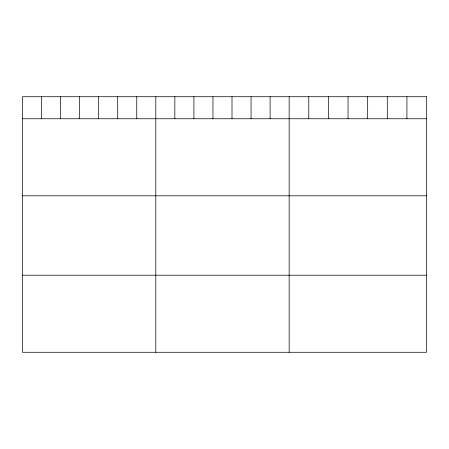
<?xml version="1.0" encoding="UTF-8"?>
<svg xmlns="http://www.w3.org/2000/svg" width="449" height="449" viewBox="0 0 449 449"><rect width="100%" height="100%" fill="white"/><g stroke="black" fill="none" stroke-linecap="round" stroke-linejoin="round"><path stroke-width="0.67" d="M22.45 118.755L426.55 118.755M22.45 195.815L426.55 195.815M22.45 275.215L426.55 275.215M406.923 96.72L406.923 118.755M387.296 96.72L387.296 118.755M367.669 96.72L367.669 118.755M348.037 96.72L348.037 118.755M328.41 96.72L328.41 118.755M308.783 96.72L308.783 118.755M289.156 96.72L289.156 352.28M270.107 96.72L270.107 118.755M251.053 96.72L251.053 118.755M232.004 96.72L232.004 118.755M212.955 96.72L212.955 118.755M193.906 96.72L193.906 118.755M174.852 96.72L174.852 118.755M155.803 96.72L155.803 352.28M136.754 96.72L136.754 118.755M117.7 96.72L117.7 118.755M98.651 96.72L98.651 118.755M79.602 96.72L79.602 118.755M60.553 96.72L60.553 118.755M41.499 96.72L41.499 118.755M426.55 96.72L22.45 96.72L22.45 352.28L426.55 352.28L426.55 96.72"/></g></svg>
